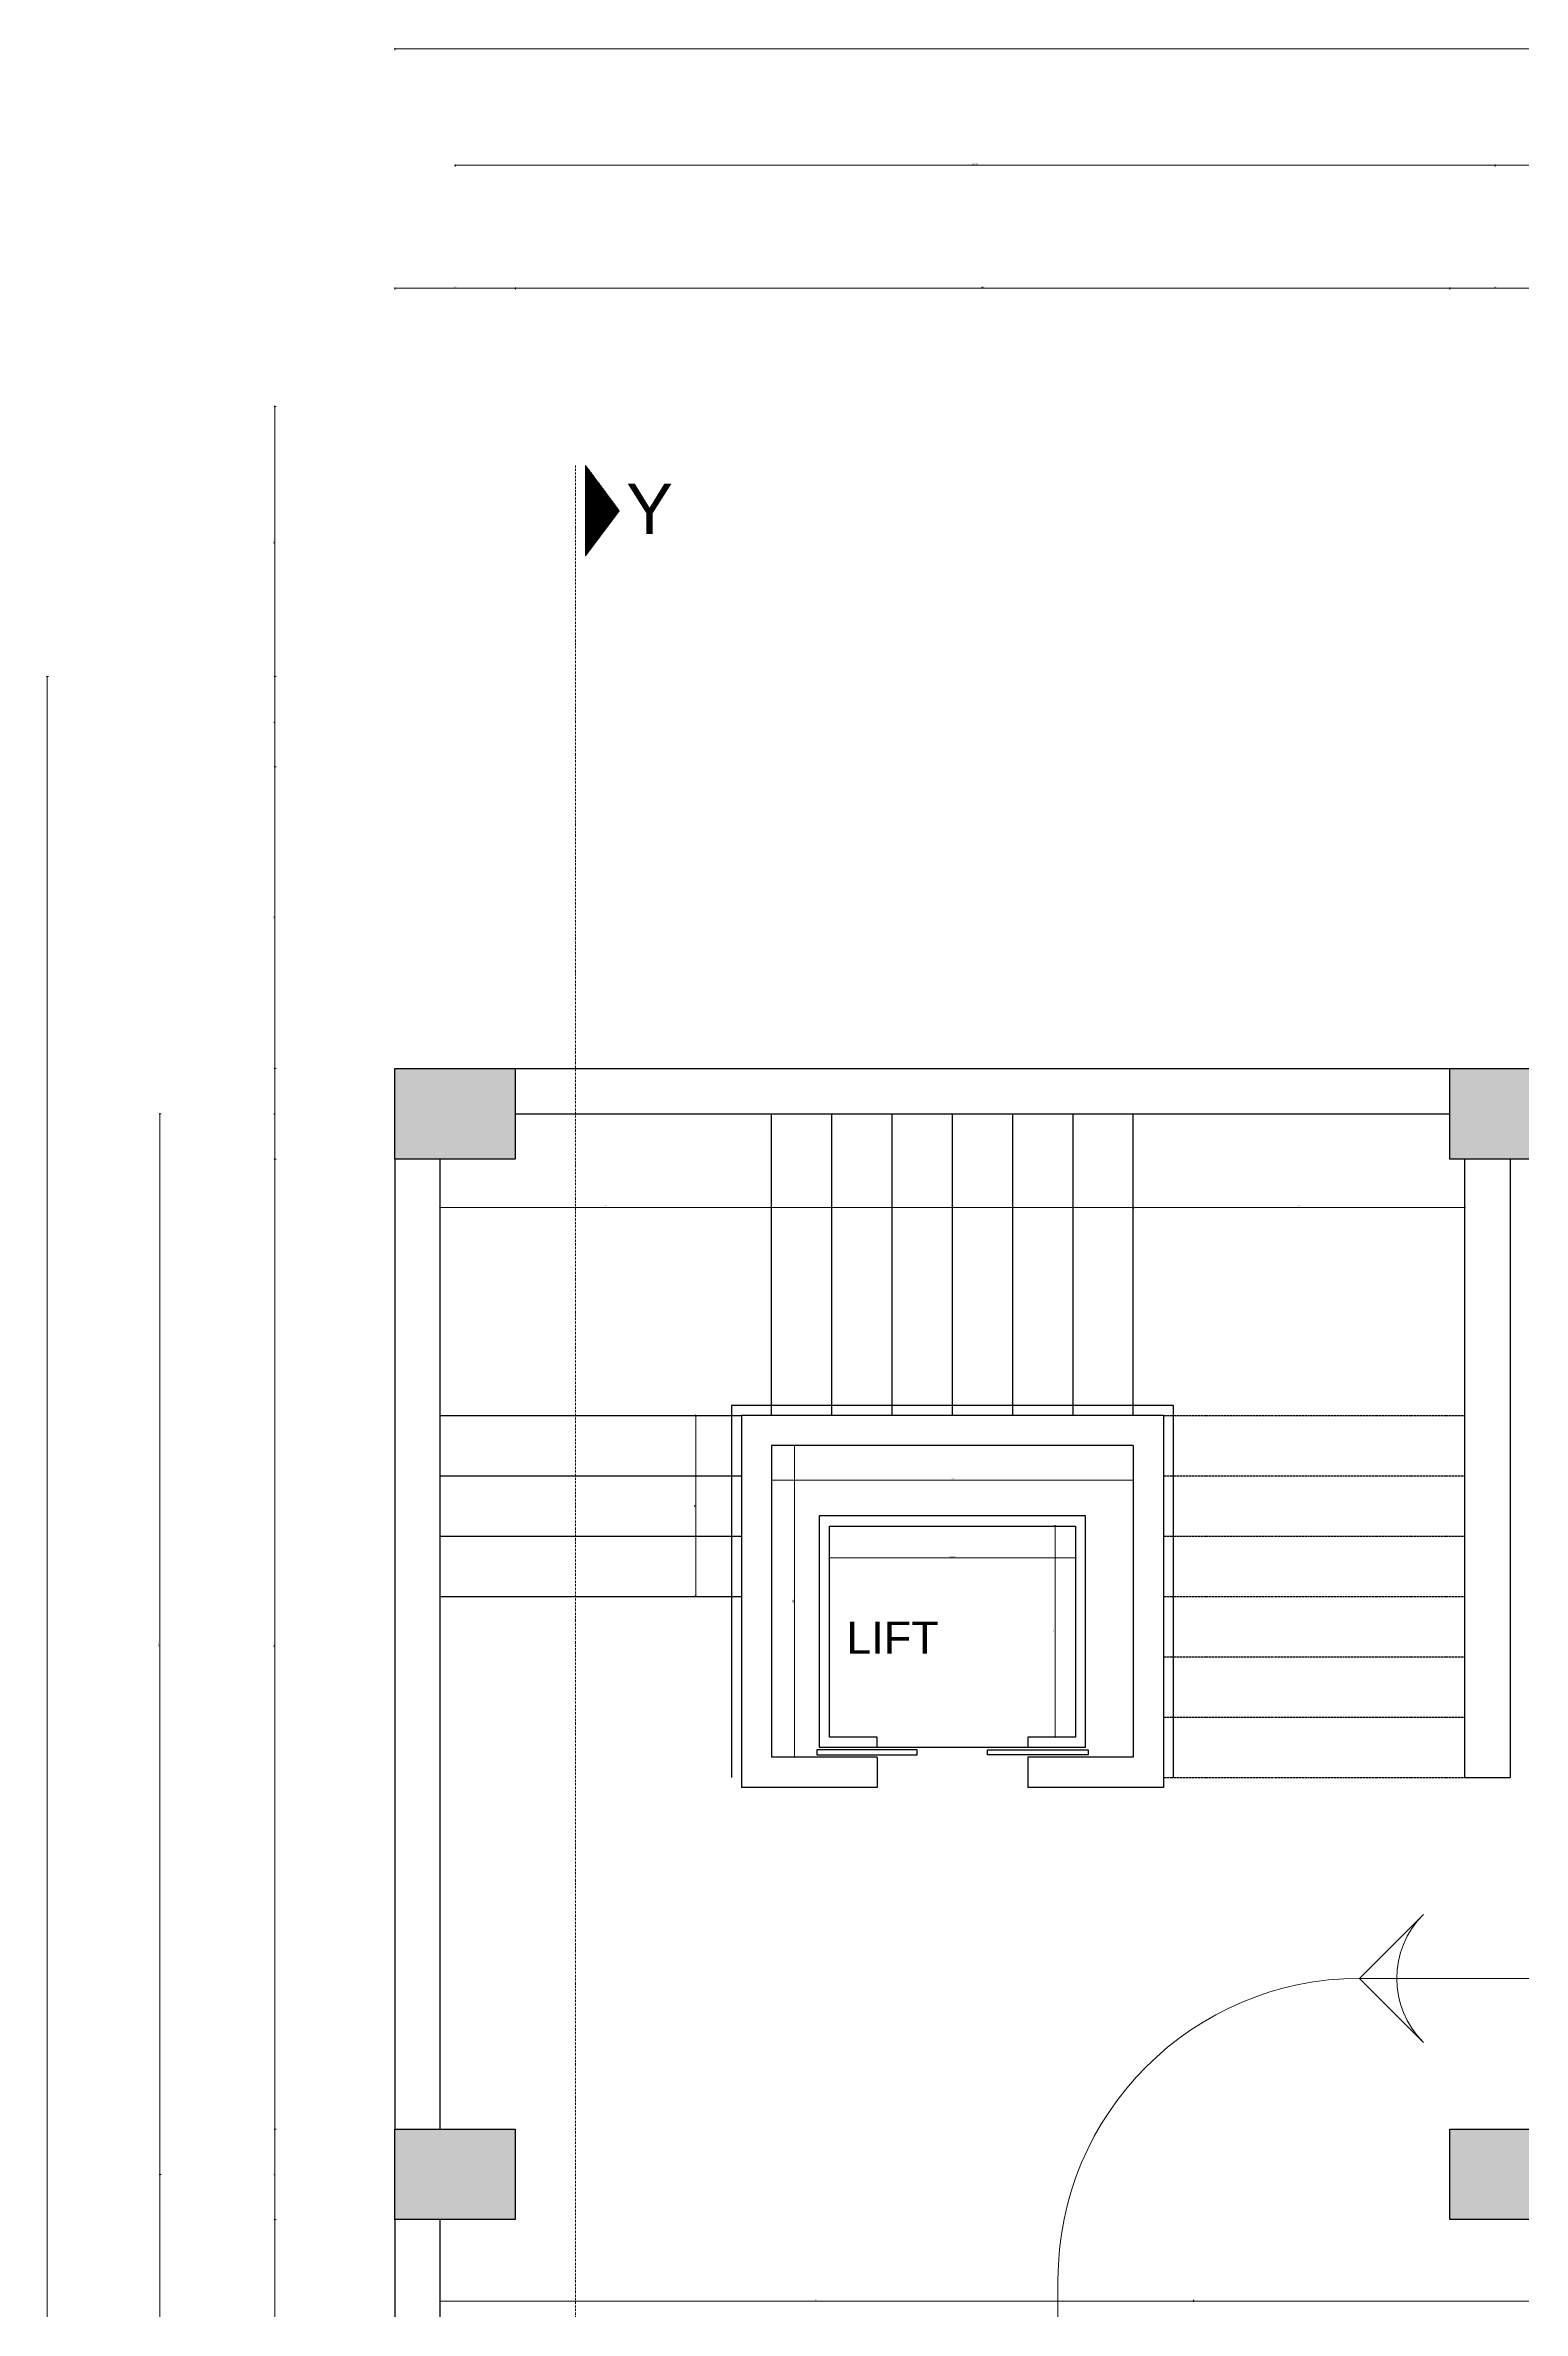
# Model space of a CAD drawing. Header units: inches. Extents: x -301229 to 1083107, y -854236 to 21026.
# Drawn here: x -199463 to -190641, y -370451 to -356930 of the extents above; entities that cross this region are included whole.
import ezdxf

# ---------------------------------------------------------------- set-up
doc = ezdxf.new("R2010")
doc.units = ezdxf.units.IN
doc.header["$MEASUREMENT"] = 0
doc.linetypes.add('ACAD_ISO12W100', pattern=[21, 12, -3, 0, -3, 0, -3])
doc.linetypes.add('DASHED', pattern=[0.75, 0.5, -0.25])
for name, color, linetype, lineweight in [('dimension', 25, 'Continuous', 20), ('DOOR PLAN', 241, 'Continuous', 25), ('Furniture', 96, 'Continuous', 13), ('Text', 2, 'Continuous', 20), ('wall', 10, 'Continuous', 30)]:
    doc.layers.add(name, color=color, linetype=linetype, lineweight=lineweight)
doc.styles.add('7 INCH', font='times.ttf', dxfattribs={"height": 7})
doc.styles.add('arial.', font='arial.ttf')
doc.dimstyles.new('Copy of Standard', dxfattribs={"dimtxt": 8, "dimasz": 5, "dimexe": 4, "dimexo": 0.0625, "dimgap": 1.5, "dimtad": 1, "dimdec": 1, "dimzin": 0, "dimdsep": 46, "dimlunit": 4, "dimtxsty": 'Standard', "dimblk": 'OBLIQUE', "dimcen": 0.09, "dimclrd": 1, "dimclre": 1, "dimclrt": 3, "dimadec": 0, "dimazin": 0, "dimtfac": 1, "dimtdec": 1, "dimtix": 1, "dimtofl": 0, "dimtmove": 1, "dimatfit": 3, "dimfxl": 8, "dimfxlon": 1, "dimtolj": 1, "dimtzin": 0, "dimlwd": 15, "dimlwe": 15, "dimarcsym": 0})

# ---------------------------------------------------------------- blocks, each defined once
blk = doc.blocks.new('_Oblique')
at = {"color": 0, "linetype": 'ByBlock', "lineweight": -2}
blk.add_line((-0.5, -0.5), (0.5, 0.5), dxfattribs=at)
blk = doc.blocks.new('*D930')
at = {"layer": 'Defpoints', "color": 0, "transparency": 16777216}
for p in [(-195126, -365424), (-192966, -365424), (-192966, -365493)]:
    blk.add_point(p, dxfattribs=at)
at = {"layer": 'wall', "color": 1, "lineweight": 15, "transparency": 16777216}
for p, q in [((-195126, -365485), (-195126, -365497)), ((-195126, -365493), (-192966, -365493)), ((-192966, -365485), (-192966, -365497))]:
    blk.add_line(p, q, dxfattribs=at)
at = {"layer": 'wall', "color": 1, "lineweight": 15, "transparency": 16777216, "xscale": 5, "yscale": 5, "zscale": 5, "rotation": 180}
blk.add_blockref('_Oblique', (-195126, -365493), dxfattribs=at)
at = {"layer": 'wall', "color": 1, "lineweight": 15, "transparency": 16777216, "xscale": 5, "yscale": 5, "zscale": 5}
blk.add_blockref('_Oblique', (-192966, -365493), dxfattribs=at)
at = {"layer": 'wall', "color": 3, "transparency": 16777216, "insert": (-194046, -365487), "char_height": 8, "attachment_point": 5}
blk.add_mtext("\\A1;180'", dxfattribs=at)
blk = doc.blocks.new('*D931')
at = {"layer": 'Defpoints', "color": 0, "transparency": 16777216}
for p in [(-194990, -365287), (-194990, -365287), (-194990, -367147)]:
    blk.add_point(p, dxfattribs=at)
at = {"layer": 'wall', "color": 1, "lineweight": 15, "transparency": 16777216}
for p, q in [((-194990, -365287), (-194994, -365287)), ((-194990, -367147), (-194990, -365287)), ((-194990, -367147), (-194986, -367147))]:
    blk.add_line(p, q, dxfattribs=at)
at = {"layer": 'wall', "color": 1, "lineweight": 15, "transparency": 16777216, "xscale": 5, "yscale": 5, "zscale": 5}
for p, rotation in [((-194990, -365287), 90), ((-194990, -367147), 270)]:
    blk.add_blockref('_Oblique', p, dxfattribs=dict(at, rotation=rotation))
at = {"layer": 'wall', "color": 3, "transparency": 16777216, "insert": (-194996, -366217), "char_height": 8, "attachment_point": 5, "rotation": 90}
blk.add_mtext("\\A1;155'", dxfattribs=at)
blk = doc.blocks.new('*D932')
at = {"layer": 'Defpoints', "color": 0, "transparency": 16777216}
for p in [(-194781, -366002), (-193311, -365958), (-193311, -366002)]:
    blk.add_point(p, dxfattribs=at)
at = {"layer": 'wall', "color": 1, "lineweight": 15, "transparency": 16777216}
for p, q in [((-194781, -365966), (-194781, -365954)), ((-194781, -365958), (-193311, -365958)), ((-193311, -365966), (-193311, -365954))]:
    blk.add_line(p, q, dxfattribs=at)
at = {"layer": 'wall', "color": 1, "lineweight": 15, "transparency": 16777216, "xscale": 5, "yscale": 5, "zscale": 5, "rotation": 180}
blk.add_blockref('_Oblique', (-194781, -365958), dxfattribs=at)
at = {"layer": 'wall', "color": 1, "lineweight": 15, "transparency": 16777216, "xscale": 5, "yscale": 5, "zscale": 5}
blk.add_blockref('_Oblique', (-193311, -365958), dxfattribs=at)
at = {"layer": 'wall', "color": 3, "transparency": 16777216, "insert": (-194046, -365952), "char_height": 8, "attachment_point": 5}
blk.add_mtext('\\A1;122\'-6"', dxfattribs=at)
blk = doc.blocks.new('*D933')
at = {"layer": 'Defpoints', "color": 0, "transparency": 16777216}
for p in [(-193529, -365767), (-193596, -367027), (-193433, -367027)]:
    blk.add_point(p, dxfattribs=at)
at = {"layer": 'wall', "color": 1, "lineweight": 15, "transparency": 16777216}
for p, q in [((-193441, -365767), (-193429, -365767)), ((-193433, -365767), (-193433, -367027)), ((-193441, -367027), (-193429, -367027))]:
    blk.add_line(p, q, dxfattribs=at)
at = {"layer": 'wall', "color": 1, "lineweight": 15, "transparency": 16777216, "xscale": 5, "yscale": 5, "zscale": 5}
for p, rotation in [((-193433, -365767), 90), ((-193433, -367027), 270)]:
    blk.add_blockref('_Oblique', p, dxfattribs=dict(at, rotation=rotation))
at = {"layer": 'wall', "color": 3, "transparency": 16777216, "insert": (-193439, -366397), "char_height": 8, "attachment_point": 5, "rotation": 90}
blk.add_mtext("\\A1;105'", dxfattribs=at)
blk = doc.blocks.new('*D971')
at = {"layer": 'Defpoints', "color": 0, "transparency": 16777216}
for p in [(-195126, -363866), (-195126, -363885), (-197106, -366472)]:
    blk.add_point(p, dxfattribs=at)
at = {"layer": 'wall', "color": 1, "lineweight": 15, "transparency": 16777216}
for p, q in [((-197106, -363874), (-197106, -363862)), ((-197106, -363866), (-195126, -363866)), ((-195126, -363874), (-195126, -363862))]:
    blk.add_line(p, q, dxfattribs=at)
at = {"layer": 'wall', "color": 1, "lineweight": 15, "transparency": 16777216, "xscale": 5, "yscale": 5, "zscale": 5, "rotation": 180}
blk.add_blockref('_Oblique', (-197106, -363866), dxfattribs=at)
at = {"layer": 'wall', "color": 1, "lineweight": 15, "transparency": 16777216, "xscale": 5, "yscale": 5, "zscale": 5}
blk.add_blockref('_Oblique', (-195126, -363866), dxfattribs=at)
at = {"layer": 'wall', "color": 3, "transparency": 16777216, "insert": (-196116, -363860), "char_height": 8, "attachment_point": 5}
blk.add_mtext("\\A1;165'", dxfattribs=at)
blk = doc.blocks.new('*D972')
at = {"layer": 'Defpoints', "color": 0, "transparency": 16777216}
for p in [(-195126, -363885), (-192966, -363866), (-192966, -363981)]:
    blk.add_point(p, dxfattribs=at)
at = {"layer": 'wall', "color": 1, "lineweight": 15, "transparency": 16777216}
for p, q in [((-195126, -363874), (-195126, -363862)), ((-195126, -363866), (-192966, -363866)), ((-192966, -363874), (-192966, -363862))]:
    blk.add_line(p, q, dxfattribs=at)
at = {"layer": 'wall', "color": 1, "lineweight": 15, "transparency": 16777216, "xscale": 5, "yscale": 5, "zscale": 5, "rotation": 180}
blk.add_blockref('_Oblique', (-195126, -363866), dxfattribs=at)
at = {"layer": 'wall', "color": 1, "lineweight": 15, "transparency": 16777216, "xscale": 5, "yscale": 5, "zscale": 5}
blk.add_blockref('_Oblique', (-192966, -363866), dxfattribs=at)
at = {"layer": 'wall', "color": 3, "transparency": 16777216, "insert": (-194046, -363860), "char_height": 8, "attachment_point": 5}
blk.add_mtext("\\A1;180'", dxfattribs=at)
blk = doc.blocks.new('*D973')
at = {"layer": 'Defpoints', "color": 0, "transparency": 16777216}
for p in [(-190986, -363866), (-190986, -363943), (-192966, -363981)]:
    blk.add_point(p, dxfattribs=at)
at = {"layer": 'wall', "color": 1, "lineweight": 15, "transparency": 16777216}
for p, q in [((-192966, -363874), (-192966, -363862)), ((-192966, -363866), (-190986, -363866)), ((-190986, -363874), (-190986, -363862))]:
    blk.add_line(p, q, dxfattribs=at)
at = {"layer": 'wall', "color": 1, "lineweight": 15, "transparency": 16777216, "xscale": 5, "yscale": 5, "zscale": 5, "rotation": 180}
blk.add_blockref('_Oblique', (-192966, -363866), dxfattribs=at)
at = {"layer": 'wall', "color": 1, "lineweight": 15, "transparency": 16777216, "xscale": 5, "yscale": 5, "zscale": 5}
blk.add_blockref('_Oblique', (-190986, -363866), dxfattribs=at)
at = {"layer": 'wall', "color": 3, "transparency": 16777216, "insert": (-191976, -363860), "char_height": 8, "attachment_point": 5}
blk.add_mtext("\\A1;165'", dxfattribs=at)
blk = doc.blocks.new('*D929')
at = {"layer": 'Defpoints', "color": 0, "transparency": 16777216}
for p in [(-195694, -365107), (-195579, -365107), (-195694, -366187)]:
    blk.add_point(p, dxfattribs=at)
at = {"layer": 'wall', "color": 1, "lineweight": 15, "transparency": 16777216}
for p, q in [((-195587, -365107), (-195575, -365107)), ((-195579, -366187), (-195579, -365107)), ((-195587, -366187), (-195575, -366187))]:
    blk.add_line(p, q, dxfattribs=at)
at = {"layer": 'wall', "color": 1, "lineweight": 15, "transparency": 16777216, "xscale": 5, "yscale": 5, "zscale": 5}
for p, rotation in [((-195579, -365107), 90), ((-195579, -366187), 270)]:
    blk.add_blockref('_Oblique', p, dxfattribs=dict(at, rotation=rotation))
at = {"layer": 'wall', "color": 3, "transparency": 16777216, "insert": (-195585, -365647), "char_height": 8, "attachment_point": 5, "rotation": 90}
blk.add_mtext("\\A1;90'", dxfattribs=at)
blk = doc.blocks.new('*D974')
at = {"layer": 'Defpoints', "color": 0, "transparency": 16777216}
for p in [(-197106, -370359), (-192606, -370359), (-192606, -370393)]:
    blk.add_point(p, dxfattribs=at)
at = {"layer": 'wall', "color": 1, "lineweight": 15, "transparency": 16777216}
for p, q in [((-197106, -370385), (-197106, -370397)), ((-197106, -370393), (-192606, -370393)), ((-192606, -370385), (-192606, -370397))]:
    blk.add_line(p, q, dxfattribs=at)
at = {"layer": 'wall', "color": 1, "lineweight": 15, "transparency": 16777216, "xscale": 5, "yscale": 5, "zscale": 5, "rotation": 180}
blk.add_blockref('_Oblique', (-197106, -370393), dxfattribs=at)
at = {"layer": 'wall', "color": 1, "lineweight": 15, "transparency": 16777216, "xscale": 5, "yscale": 5, "zscale": 5}
blk.add_blockref('_Oblique', (-192606, -370393), dxfattribs=at)
at = {"layer": 'wall', "color": 3, "transparency": 16777216, "insert": (-194856, -370387), "char_height": 8, "attachment_point": 5}
blk.add_mtext("\\A1;375'", dxfattribs=at)
blk = doc.blocks.new('*D975')
at = {"layer": 'Defpoints', "color": 0, "transparency": 16777216}
for p in [(-187146, -369907), (-192606, -370359), (-187146, -370393)]:
    blk.add_point(p, dxfattribs=at)
at = {"layer": 'wall', "color": 1, "lineweight": 15, "transparency": 16777216}
for p, q in [((-192606, -370385), (-192606, -370397)), ((-192606, -370393), (-187146, -370393)), ((-187146, -370385), (-187146, -370397))]:
    blk.add_line(p, q, dxfattribs=at)
at = {"layer": 'wall', "color": 1, "lineweight": 15, "transparency": 16777216, "xscale": 5, "yscale": 5, "zscale": 5, "rotation": 180}
blk.add_blockref('_Oblique', (-192606, -370393), dxfattribs=at)
at = {"layer": 'wall', "color": 1, "lineweight": 15, "transparency": 16777216, "xscale": 5, "yscale": 5, "zscale": 5}
blk.add_blockref('_Oblique', (-187146, -370393), dxfattribs=at)
at = {"layer": 'wall', "color": 3, "transparency": 16777216, "insert": (-189876, -370387), "char_height": 8, "attachment_point": 5}
blk.add_mtext("\\A1;455'", dxfattribs=at)
blk = doc.blocks.new('*D976')
at = {"layer": 'Defpoints', "color": 0, "transparency": 16777216}
for p in [(-197376, -363037), (-198093, -363577), (-197376, -363577)]:
    blk.add_point(p, dxfattribs=at)
at = {"layer": 'wall', "color": 1, "lineweight": 15, "transparency": 16777216}
for p, q in [((-198085, -363037), (-198097, -363037)), ((-198093, -363037), (-198093, -363577)), ((-198085, -363577), (-198097, -363577))]:
    blk.add_line(p, q, dxfattribs=at)
at = {"layer": 'wall', "color": 1, "lineweight": 15, "transparency": 16777216, "xscale": 5, "yscale": 5, "zscale": 5}
for p, rotation in [((-198093, -363037), 90), ((-198093, -363577), 270)]:
    blk.add_blockref('_Oblique', p, dxfattribs=dict(at, rotation=rotation))
at = {"layer": 'wall', "color": 3, "transparency": 16777216, "insert": (-198098, -363307), "char_height": 8, "attachment_point": 5, "rotation": 90}
blk.add_mtext("\\A1;45'", dxfattribs=at)
blk = doc.blocks.new('*D977')
at = {"layer": 'Defpoints', "color": 0, "transparency": 16777216}
for p in [(-197376, -363307), (-198778, -369637), (-197376, -369637)]:
    blk.add_point(p, dxfattribs=at)
at = {"layer": 'wall', "color": 1, "lineweight": 15, "transparency": 16777216}
for p, q in [((-198770, -363307), (-198782, -363307)), ((-198778, -363307), (-198778, -369637)), ((-198770, -369637), (-198782, -369637))]:
    blk.add_line(p, q, dxfattribs=at)
at = {"layer": 'wall', "color": 1, "lineweight": 15, "transparency": 16777216, "xscale": 5, "yscale": 5, "zscale": 5}
for p, rotation in [((-198778, -363307), 90), ((-198778, -369637), 270)]:
    blk.add_blockref('_Oblique', p, dxfattribs=dict(at, rotation=rotation))
at = {"layer": 'wall', "color": 3, "transparency": 16777216, "insert": (-198783, -366472), "char_height": 8, "attachment_point": 5, "rotation": 90}
blk.add_mtext('\\A1;527\'-6"', dxfattribs=at)
blk = doc.blocks.new('*D936')
at = {"layer": 'Defpoints', "color": 0, "transparency": 16777216}
for p in [(-197376, -369637), (-198778, -376660), (-197376, -376660)]:
    blk.add_point(p, dxfattribs=at)
at = {"layer": 'wall', "color": 1, "lineweight": 15, "transparency": 16777216}
for p, q in [((-198770, -369637), (-198782, -369637)), ((-198778, -369637), (-198778, -376660)), ((-198770, -376660), (-198782, -376660))]:
    blk.add_line(p, q, dxfattribs=at)
at = {"layer": 'wall', "color": 1, "lineweight": 15, "transparency": 16777216, "xscale": 5, "yscale": 5, "zscale": 5}
for p, rotation in [((-198778, -369637), 90), ((-198778, -376660), 270)]:
    blk.add_blockref('_Oblique', p, dxfattribs=dict(at, rotation=rotation))
at = {"layer": 'wall', "color": 3, "transparency": 16777216, "insert": (-198789, -373149), "char_height": 8, "attachment_point": 5, "rotation": 90}
blk.add_mtext('\\A1;585\'-2{\\H1x;\\S1/2;}"', dxfattribs=at)
blk = doc.blocks.new('*D938')
at = {"layer": 'Defpoints', "color": 0, "transparency": 16777216}
for p in [(-197376, -363577), (-198093, -369367), (-197376, -369367)]:
    blk.add_point(p, dxfattribs=at)
at = {"layer": 'wall', "color": 1, "lineweight": 15, "transparency": 16777216}
for p, q in [((-198085, -363577), (-198097, -363577)), ((-198093, -363577), (-198093, -369367)), ((-198085, -369367), (-198097, -369367))]:
    blk.add_line(p, q, dxfattribs=at)
at = {"layer": 'wall', "color": 1, "lineweight": 15, "transparency": 16777216, "xscale": 5, "yscale": 5, "zscale": 5}
for p, rotation in [((-198093, -363577), 90), ((-198093, -369367), 270)]:
    blk.add_blockref('_Oblique', p, dxfattribs=dict(at, rotation=rotation))
at = {"layer": 'wall', "color": 3, "transparency": 16777216, "insert": (-198098, -366472), "char_height": 8, "attachment_point": 5, "rotation": 90}
blk.add_mtext('\\A1;482\'-6"', dxfattribs=at)
blk = doc.blocks.new('*D939')
at = {"layer": 'Defpoints', "color": 0, "transparency": 16777216}
for p in [(-197376, -369367), (-198093, -369907), (-197376, -369907)]:
    blk.add_point(p, dxfattribs=at)
at = {"layer": 'wall', "color": 1, "lineweight": 15, "transparency": 16777216}
for p, q in [((-198085, -369367), (-198097, -369367)), ((-198093, -369367), (-198093, -369907)), ((-198085, -369907), (-198097, -369907))]:
    blk.add_line(p, q, dxfattribs=at)
at = {"layer": 'wall', "color": 1, "lineweight": 15, "transparency": 16777216, "xscale": 5, "yscale": 5, "zscale": 5}
for p, rotation in [((-198093, -369367), 90), ((-198093, -369907), 270)]:
    blk.add_blockref('_Oblique', p, dxfattribs=dict(at, rotation=rotation))
at = {"layer": 'wall', "color": 3, "transparency": 16777216, "insert": (-198098, -369637), "char_height": 8, "attachment_point": 5, "rotation": 90}
blk.add_mtext("\\A1;45'", dxfattribs=at)
blk = doc.blocks.new('*D940')
at = {"layer": 'Defpoints', "color": 0, "transparency": 16777216}
for p in [(-197376, -369907), (-198093, -376390), (-197376, -376390)]:
    blk.add_point(p, dxfattribs=at)
at = {"layer": 'wall', "color": 1, "lineweight": 15, "transparency": 16777216}
for p, q in [((-198085, -369907), (-198097, -369907)), ((-198093, -369907), (-198093, -376390)), ((-198085, -376390), (-198097, -376390))]:
    blk.add_line(p, q, dxfattribs=at)
at = {"layer": 'wall', "color": 1, "lineweight": 15, "transparency": 16777216, "xscale": 5, "yscale": 5, "zscale": 5}
for p, rotation in [((-198093, -369907), 90), ((-198093, -376390), 270)]:
    blk.add_blockref('_Oblique', p, dxfattribs=dict(at, rotation=rotation))
at = {"layer": 'wall', "color": 3, "transparency": 16777216, "insert": (-198104, -373149), "char_height": 8, "attachment_point": 5, "rotation": 90}
blk.add_mtext('\\A1;540\'-2{\\H1x;\\S1/2;}"', dxfattribs=at)
blk = doc.blocks.new('*D947')
at = {"layer": 'Defpoints', "color": 0, "transparency": 16777216}
for p in [(-198093, -361237), (-187866, -361237), (-197376, -363037)]:
    blk.add_point(p, dxfattribs=at)
at = {"layer": 'wall', "color": 1, "lineweight": 15, "transparency": 16777216}
for p, q in [((-198085, -361237), (-198097, -361237)), ((-198093, -363037), (-198093, -361237)), ((-198085, -363037), (-198097, -363037))]:
    blk.add_line(p, q, dxfattribs=at)
at = {"layer": 'wall', "color": 1, "lineweight": 15, "transparency": 16777216, "xscale": 5, "yscale": 5, "zscale": 5}
for p, rotation in [((-198093, -361237), 90), ((-198093, -363037), 270)]:
    blk.add_blockref('_Oblique', p, dxfattribs=dict(at, rotation=rotation))
at = {"layer": 'wall', "color": 3, "transparency": 16777216, "insert": (-198098, -362137), "char_height": 8, "attachment_point": 5, "rotation": 90}
blk.add_mtext("\\A1;150'", dxfattribs=at)
blk = doc.blocks.new('*D948')
at = {"layer": 'Defpoints', "color": 0, "transparency": 16777216}
for p in [(-198093, -360697), (-187866, -360697), (-187866, -361237)]:
    blk.add_point(p, dxfattribs=at)
at = {"layer": 'wall', "color": 1, "lineweight": 15, "transparency": 16777216}
for p, q in [((-198085, -360697), (-198097, -360697)), ((-198093, -361237), (-198093, -360697)), ((-198085, -361237), (-198097, -361237))]:
    blk.add_line(p, q, dxfattribs=at)
at = {"layer": 'wall', "color": 1, "lineweight": 15, "transparency": 16777216, "xscale": 5, "yscale": 5, "zscale": 5}
for p, rotation in [((-198093, -360697), 90), ((-198093, -361237), 270)]:
    blk.add_blockref('_Oblique', p, dxfattribs=dict(at, rotation=rotation))
at = {"layer": 'wall', "color": 3, "transparency": 16777216, "insert": (-198098, -360967), "char_height": 8, "attachment_point": 5, "rotation": 90}
blk.add_mtext("\\A1;45'", dxfattribs=at)
blk = doc.blocks.new('*D949')
at = {"layer": 'Defpoints', "color": 0, "transparency": 16777216}
for p in [(-198093, -359085), (-176316, -359085), (-187866, -360697)]:
    blk.add_point(p, dxfattribs=at)
at = {"layer": 'wall', "color": 1, "lineweight": 15, "transparency": 16777216}
for p, q in [((-198085, -359085), (-198097, -359085)), ((-198093, -360697), (-198093, -359085)), ((-198085, -360697), (-198097, -360697))]:
    blk.add_line(p, q, dxfattribs=at)
at = {"layer": 'wall', "color": 1, "lineweight": 15, "transparency": 16777216, "xscale": 5, "yscale": 5, "zscale": 5}
for p, rotation in [((-198093, -359085), 90), ((-198093, -360697), 270)]:
    blk.add_blockref('_Oblique', p, dxfattribs=dict(at, rotation=rotation))
at = {"layer": 'wall', "color": 3, "transparency": 16777216, "insert": (-198098, -359891), "char_height": 8, "attachment_point": 5, "rotation": 90}
blk.add_mtext('\\A1;134\'-5"', dxfattribs=at)
blk = doc.blocks.new('*D955')
at = {"layer": 'Defpoints', "color": 0, "transparency": 16777216}
for p in [(-191076, -358380), (-191076, -363037), (-190536, -363037)]:
    blk.add_point(p, dxfattribs=at)
at = {"layer": 'wall', "color": 1, "lineweight": 15, "transparency": 16777216}
for p, q in [((-191076, -358388), (-191076, -358376)), ((-190536, -358380), (-191076, -358380)), ((-190536, -358388), (-190536, -358376))]:
    blk.add_line(p, q, dxfattribs=at)
at = {"layer": 'wall', "color": 1, "lineweight": 15, "transparency": 16777216, "xscale": 5, "yscale": 5, "zscale": 5, "rotation": 180}
blk.add_blockref('_Oblique', (-191076, -358380), dxfattribs=at)
at = {"layer": 'wall', "color": 1, "lineweight": 15, "transparency": 16777216, "xscale": 5, "yscale": 5, "zscale": 5}
blk.add_blockref('_Oblique', (-190536, -358380), dxfattribs=at)
at = {"layer": 'wall', "color": 3, "transparency": 16777216, "insert": (-190806, -358374), "char_height": 8, "attachment_point": 5}
blk.add_mtext("\\A1;45'", dxfattribs=at)
blk = doc.blocks.new('*D956')
at = {"layer": 'Defpoints', "color": 0, "transparency": 16777216}
for p in [(-196656, -358380), (-196656, -363037), (-191076, -363037)]:
    blk.add_point(p, dxfattribs=at)
at = {"layer": 'wall', "color": 1, "lineweight": 15, "transparency": 16777216}
for p, q in [((-196656, -358388), (-196656, -358376)), ((-191076, -358380), (-196656, -358380)), ((-191076, -358388), (-191076, -358376))]:
    blk.add_line(p, q, dxfattribs=at)
at = {"layer": 'wall', "color": 1, "lineweight": 15, "transparency": 16777216, "xscale": 5, "yscale": 5, "zscale": 5, "rotation": 180}
blk.add_blockref('_Oblique', (-196656, -358380), dxfattribs=at)
at = {"layer": 'wall', "color": 1, "lineweight": 15, "transparency": 16777216, "xscale": 5, "yscale": 5, "zscale": 5}
blk.add_blockref('_Oblique', (-191076, -358380), dxfattribs=at)
at = {"layer": 'wall', "color": 3, "transparency": 16777216, "insert": (-193866, -358374), "char_height": 8, "attachment_point": 5}
blk.add_mtext("\\A1;465'", dxfattribs=at)
blk = doc.blocks.new('*D957')
at = {"layer": 'Defpoints', "color": 0, "transparency": 16777216}
for p in [(-197376, -358380), (-197376, -363037), (-196656, -363037)]:
    blk.add_point(p, dxfattribs=at)
at = {"layer": 'wall', "color": 1, "lineweight": 15, "transparency": 16777216}
for p, q in [((-197376, -358388), (-197376, -358376)), ((-196656, -358380), (-197376, -358380)), ((-196656, -358388), (-196656, -358376))]:
    blk.add_line(p, q, dxfattribs=at)
at = {"layer": 'wall', "color": 1, "lineweight": 15, "transparency": 16777216, "xscale": 5, "yscale": 5, "zscale": 5, "rotation": 180}
blk.add_blockref('_Oblique', (-197376, -358380), dxfattribs=at)
at = {"layer": 'wall', "color": 1, "lineweight": 15, "transparency": 16777216, "xscale": 5, "yscale": 5, "zscale": 5}
blk.add_blockref('_Oblique', (-196656, -358380), dxfattribs=at)
at = {"layer": 'wall', "color": 3, "transparency": 16777216, "insert": (-197016, -358374), "char_height": 8, "attachment_point": 5}
blk.add_mtext("\\A1;60'", dxfattribs=at)
blk = doc.blocks.new('*D959')
at = {"layer": 'Defpoints', "color": 0, "transparency": 16777216}
for p in [(-190806, -357645), (-187506, -360697), (-190806, -363037)]:
    blk.add_point(p, dxfattribs=at)
at = {"layer": 'wall', "color": 1, "lineweight": 15, "transparency": 16777216}
for p, q in [((-190806, -357653), (-190806, -357641)), ((-187506, -357645), (-190806, -357645)), ((-187506, -357653), (-187506, -357641))]:
    blk.add_line(p, q, dxfattribs=at)
at = {"layer": 'wall', "color": 1, "lineweight": 15, "transparency": 16777216, "xscale": 5, "yscale": 5, "zscale": 5, "rotation": 180}
blk.add_blockref('_Oblique', (-190806, -357645), dxfattribs=at)
at = {"layer": 'wall', "color": 1, "lineweight": 15, "transparency": 16777216, "xscale": 5, "yscale": 5, "zscale": 5}
blk.add_blockref('_Oblique', (-187506, -357645), dxfattribs=at)
at = {"layer": 'wall', "color": 3, "transparency": 16777216, "insert": (-189156, -357640), "char_height": 8, "attachment_point": 5}
blk.add_mtext("\\A1;275'", dxfattribs=at)
blk = doc.blocks.new('*D960')
at = {"layer": 'Defpoints', "color": 0, "transparency": 16777216}
for p in [(-197016, -357645), (-197016, -363037), (-190806, -363037)]:
    blk.add_point(p, dxfattribs=at)
at = {"layer": 'wall', "color": 1, "lineweight": 15, "transparency": 16777216}
for p, q in [((-197016, -357653), (-197016, -357641)), ((-190806, -357645), (-197016, -357645)), ((-190806, -357653), (-190806, -357641))]:
    blk.add_line(p, q, dxfattribs=at)
at = {"layer": 'wall', "color": 1, "lineweight": 15, "transparency": 16777216, "xscale": 5, "yscale": 5, "zscale": 5, "rotation": 180}
blk.add_blockref('_Oblique', (-197016, -357645), dxfattribs=at)
at = {"layer": 'wall', "color": 1, "lineweight": 15, "transparency": 16777216, "xscale": 5, "yscale": 5, "zscale": 5}
blk.add_blockref('_Oblique', (-190806, -357645), dxfattribs=at)
at = {"layer": 'wall', "color": 3, "transparency": 16777216, "insert": (-193911, -357640), "char_height": 8, "attachment_point": 5}
blk.add_mtext('\\A1;517\'-6"', dxfattribs=at)
blk = doc.blocks.new('*D927')
at = {"layer": 'Defpoints', "color": 0, "transparency": 16777216}
for p in [(-199452, -360697), (-198093, -360697), (-198093, -383016)]:
    blk.add_point(p, dxfattribs=at)
at = {"layer": 'wall', "color": 1, "lineweight": 15, "transparency": 16777216}
for p, q in [((-199444, -360697), (-199456, -360697)), ((-199452, -383016), (-199452, -360697)), ((-199444, -383016), (-199456, -383016))]:
    blk.add_line(p, q, dxfattribs=at)
at = {"layer": 'wall', "color": 1, "lineweight": 15, "transparency": 16777216, "xscale": 5, "yscale": 5, "zscale": 5}
for p, rotation in [((-199452, -360697), 90), ((-199452, -383016), 270)]:
    blk.add_blockref('_Oblique', p, dxfattribs=dict(at, rotation=rotation))
at = {"layer": 'wall', "color": 3, "transparency": 16777216, "insert": (-199457, -371856), "char_height": 8, "attachment_point": 5, "rotation": 90}
blk.add_mtext('\\A1;1859\'-10"', dxfattribs=at)
blk = doc.blocks.new('*D928')
at = {"layer": 'Defpoints', "color": 0, "transparency": 16777216}
for p in [(-175596, -356950), (-197376, -358380), (-175596, -358380)]:
    blk.add_point(p, dxfattribs=at)
at = {"layer": 'wall', "color": 1, "lineweight": 15, "transparency": 16777216}
for p, q in [((-197376, -356958), (-197376, -356946)), ((-175596, -356958), (-175596, -356946)), ((-197376, -356950), (-175596, -356950))]:
    blk.add_line(p, q, dxfattribs=at)
at = {"layer": 'wall', "color": 1, "lineweight": 15, "transparency": 16777216, "xscale": 5, "yscale": 5, "zscale": 5, "rotation": 180}
blk.add_blockref('_Oblique', (-197376, -356950), dxfattribs=at)
at = {"layer": 'wall', "color": 1, "lineweight": 15, "transparency": 16777216, "xscale": 5, "yscale": 5, "zscale": 5}
blk.add_blockref('_Oblique', (-175596, -356950), dxfattribs=at)
at = {"layer": 'wall', "color": 3, "transparency": 16777216, "insert": (-186486, -356940), "char_height": 8, "attachment_point": 5}
blk.add_mtext('\\A1;1815\'-0{\\H1x;\\S1/2;}"', dxfattribs=at)

msp = doc.modelspace()

# ---------------------------------------------------------------- hatches: boundary and pattern name
at = {"layer": 'dimension', "ltscale": 0.5}
h = msp.add_hatch(dxfattribs=at)
h.set_pattern_fill('ANSI31', color=256, scale=22.5, angle=-90, style=0)
h.set_pattern_definition([(315, (-196236.3473, -359437.3846), (1.988738, 1.988738), [])])
h.paths.add_polyline_path([(-196236.35, -359437.38), (-196236.35, -359977.38), (-196035.46, -359707.38)])
at = {"layer": 'wall'}
for points in [[(-196656.35, -363577.38), (-196656.35, -363037.38), (-197376.35, -363037.38), (-197376.35, -363577.38)], [(-190536.35, -363037.38), (-191076.35, -363037.38), (-191076.35, -363577.38), (-190536.35, -363577.38)], [(-196656.35, -369907.38), (-196656.35, -369367.38), (-197376.35, -369367.38), (-197376.35, -369907.38)], [(-190536.35, -369367.38), (-191076.35, -369367.38), (-191076.35, -369907.38), (-190536.35, -369907.38)]]:
    msp.add_hatch(color=2, dxfattribs=at).paths.add_polyline_path(points)

# ---------------------------------------------------------------- linework, layer by layer
at = {"layer": 'dimension', "linetype": 'ACAD_ISO12W100'}
msp.add_line((-196296.35, -359437.38), (-196296.35, -386975.51), dxfattribs=at)
at = {"layer": 'dimension', "ltscale": 0.5}
msp.add_lwpolyline([(-196236.35, -359977.38), (-196236.35, -359437.38), (-196035.46, -359707.38), (-196236.35, -359977.38)], dxfattribs=at)
at = {"layer": 'DOOR PLAN'}
for p, q in [((-195126.35, -365107.38), (-195126.35, -363307.38)), ((-194766.35, -365107.38), (-194766.35, -363307.38)), ((-194406.35, -365107.38), (-194406.35, -363307.38)), ((-194046.35, -365107.38), (-194046.35, -363307.38)), ((-193686.35, -365107.38), (-193686.35, -363307.38)), ((-193326.35, -365107.38), (-193326.35, -363307.38)), ((-192966.35, -365107.38), (-192966.35, -363307.38)), ((-195366.35, -365047.38), (-195366.35, -367267.38)), ((-192726.35, -365047.38), (-195366.35, -365047.38)), ((-195126.35, -365047.38), (-195306.35, -365047.38)), ((-192726.35, -367267.38), (-192726.35, -365047.38)), ((-197106.35, -365107.38), (-195306.35, -365107.38)), ((-197106.35, -365467.38), (-195306.35, -365467.38)), ((-197106.35, -365827.38), (-195306.35, -365827.38)), ((-197106.35, -366187.38), (-195306.35, -366187.38)), ((-194496.35, -367087.38), (-193596.35, -367087.38))]:
    msp.add_line(p, q, dxfattribs=at)
at = {"layer": 'DOOR PLAN', "linetype": 'DASHED', "ltscale": 12}
for p, q in [((-192786.35, -365107.38), (-190986.35, -365107.38)), ((-192786.35, -365467.38), (-190986.35, -365467.38)), ((-192786.35, -365827.38), (-190986.35, -365827.38)), ((-192786.35, -366187.38), (-190986.35, -366187.38)), ((-192786.35, -366547.38), (-190986.35, -366547.38)), ((-192786.35, -366907.38), (-190986.35, -366907.38)), ((-192786.35, -367267.38), (-190986.35, -367267.38))]:
    msp.add_line(p, q, dxfattribs=at)
at = {"layer": 'DOOR PLAN'}
for points in [[(-193596.35, -367027.38), (-193596.35, -367087.38), (-193251.35, -367087.38), (-193251.35, -365707.38), (-194841.35, -365707.38), (-194841.35, -367087.38), (-194496.35, -367087.38), (-194496.35, -367027.38), (-194781.35, -367027.38), (-194781.35, -365767.38), (-193311.35, -365767.38), (-193311.35, -367027.38), (-193596.35, -367027.38)], [(-194256.35, -367102.38), (-194856.35, -367102.38), (-194856.35, -367132.38), (-194256.35, -367132.38), (-194256.35, -367102.38)], [(-193836.35, -367102.38), (-193236.35, -367102.38), (-193236.35, -367132.38), (-193836.35, -367132.38), (-193836.35, -367102.38)]]:
    msp.add_lwpolyline(points, dxfattribs=at)
at = {"layer": 'Furniture', "lineweight": 5}
for points in [[(-191616.35, -368467.38), (-191234.51, -368849.22, -0.41421356), (-191234.51, -368085.55), (-191616.35, -368467.38)], [(-183906.35, -374947.38), (-183906.35, -371347.38, 0.41421356), (-186786.35, -368467.38), (-191616.35, -368467.38, 0.41421356), (-193416.35, -370267.38), (-193416.35, -372849.98)]]:
    msp.add_lwpolyline(points, format="xyb", dxfattribs=at)
at = {"layer": 'wall'}
for p, q in [((-196656.35, -363037.38), (-191076.35, -363037.38)), ((-196656.35, -363307.38), (-191076.35, -363307.38)), ((-197376.35, -363577.38), (-197376.35, -369367.38)), ((-197106.35, -363577.38), (-197106.35, -369367.38)), ((-190986.35, -367267.38), (-190986.35, -363577.38)), ((-190716.35, -363577.38), (-190716.35, -367267.38)), ((-192786.35, -365107.38), (-195306.35, -365107.38)), ((-195306.35, -365107.38), (-195306.35, -367327.38)), ((-192786.35, -365107.38), (-192786.35, -367327.38)), ((-192966.35, -365287.38), (-195126.35, -365287.38)), ((-195126.35, -365287.38), (-195126.35, -367147.38)), ((-192966.35, -365287.38), (-192966.35, -367147.38)), ((-194496.35, -367147.38), (-195126.35, -367147.38)), ((-194496.35, -367147.38), (-194496.35, -367327.38)), ((-192966.35, -367147.38), (-193596.35, -367147.38)), ((-193596.35, -367147.38), (-193596.35, -367327.38)), ((-194496.35, -367327.38), (-195306.35, -367327.38)), ((-192786.35, -367327.38), (-193596.35, -367327.38)), ((-190986.35, -367267.38), (-190716.35, -367267.38)), ((-197376.35, -369907.38), (-197376.35, -376389.81)), ((-197106.35, -369907.38), (-197106.35, -376389.81))]:
    msp.add_line(p, q, dxfattribs=at)
at = {"layer": 'wall', "color": 5, "lineweight": 0}
msp.add_lwpolyline([(-197376.35, -363037.38), (-197376.35, -376929.81), (-187866.35, -376929.81), (-187866.35, -383015.51), (-175316.32, -384047.81), (-173672.37, -374011.32), (-175608.83, -358982.41), (-187478.86, -360697.38), (-187866.35, -360697.38), (-187866.35, -363037.38), (-197376.35, -363037.38)], dxfattribs=at)
at = {"layer": 'wall'}
for points in [[(-197376.35, -363037.38), (-196656.35, -363037.38), (-196656.35, -363577.38), (-197376.35, -363577.38), (-197376.35, -363037.38)], [(-191076.35, -363037.38), (-190536.35, -363037.38), (-190536.35, -363577.38), (-191076.35, -363577.38), (-191076.35, -363037.38)], [(-197376.35, -369367.38), (-196656.35, -369367.38), (-196656.35, -369907.38), (-197376.35, -369907.38), (-197376.35, -369367.38)], [(-191076.35, -369367.38), (-190536.35, -369367.38), (-190536.35, -369907.38), (-191076.35, -369907.38), (-191076.35, -369367.38)]]:
    msp.add_lwpolyline(points, dxfattribs=at)

# ---------------------------------------------------------------- texts
at = {"layer": 'Text', "attachment_point": 2}
for s, insert, char_height, width, style in [('{\\fArial|b0|i0|c0|p34;Y}', (-195854.7, -359546.79), 300, 545.9126, '7 INCH'), ('LIFT', (-194404.43, -366337.88), 192, 1802.5902, 'arial.')]:
    msp.add_mtext(s, dxfattribs=dict(at, insert=insert, char_height=char_height, width=width, style=style))

# ---------------------------------------------------------------- dimensions: what is measured, and where the dimension line sits
at = {"layer": 'wall'}
for base, p1, p2, picture, middle in [((-175595.67, -356950.36), (-197376.35, -358379.96), (-175595.67, -358379.96), '*D928', (-186486.01, -356939.53)), ((-197016.35, -357645.29), (-190806.35, -363037.38), (-197016.35, -363037.38), '*D960', (-193911.35, -357639.79)), ((-190806.35, -357645.29), (-187506.35, -360697.38), (-190806.35, -363037.38), '*D959', (-189156.35, -357639.79)), ((-197376.35, -358379.96), (-196656.35, -363037.38), (-197376.35, -363037.38), '*D957', (-197016.35, -358374.46)), ((-196656.35, -358379.96), (-191076.35, -363037.38), (-196656.35, -363037.38), '*D956', (-193866.35, -358374.46)), ((-191076.35, -358379.96), (-190536.35, -363037.38), (-191076.35, -363037.38), '*D955', (-190806.35, -358374.46)), ((-195126.35, -363865.6), (-197106.35, -366472.38), (-195126.35, -363884.88), '*D971', (-196116.35, -363860.1)), ((-192966.35, -363865.6), (-195126.35, -363884.88), (-192966.35, -363981.26), '*D972', (-194046.35, -363860.1)), ((-190986.35, -363865.6), (-192966.35, -363981.26), (-190986.35, -363943), '*D973', (-191976.35, -363860.1)), ((-192966.35, -365492.86), (-195126.35, -365424.5), (-192966.35, -365424.5), '*D930', (-194046.35, -365487.36)), ((-193311.35, -365957.76), (-194781.35, -366002.37), (-193311.35, -366002.37), '*D932', (-194046.35, -365952.26)), ((-187146.35, -370392.91), (-192606.35, -370358.57), (-187146.35, -369907.38), '*D975', (-189876.35, -370387.41)), ((-192606.35, -370392.91), (-197106.35, -370358.57), (-192606.35, -370358.57), '*D974', (-194856.35, -370387.41))]:
    dim = msp.add_linear_dim(base=base, p1=p1, p2=p2, dimstyle='Copy of Standard', dxfattribs=at)
    dim.commit()
    dim.dimension.update_dxf_attribs({"geometry": picture, "text_midpoint": middle})
for base, p1, p2, picture, middle in [((-198092.72633, -359084.53458), (-187866.34727, -360697.38456), (-176315.66835, -359084.53458), '*D949', (-198098.22633, -359890.95957)), ((-199451.97, -360697.38), (-198092.73, -383015.51), (-198092.73, -360697.38), '*D927', (-199457.47, -371856.45)), ((-198092.73, -360697.38), (-187866.35, -361237.38), (-187866.35, -360697.38), '*D948', (-198098.23, -360967.38)), ((-198092.73, -361237.38), (-197376.35, -363037.38), (-187866.35, -361237.38), '*D947', (-198098.23, -362137.38)), ((-198092.73, -363577.38), (-197376.35, -363037.38), (-197376.35, -363577.38), '*D976', (-198098.23, -363307.38)), ((-198777.69, -369637.38), (-197376.35, -363307.38), (-197376.35, -369637.38), '*D977', (-198783.19, -366472.38)), ((-198092.73, -369367.38), (-197376.35, -363577.38), (-197376.35, -369367.38), '*D938', (-198098.23, -366472.38)), ((-195579.37, -365107.38), (-195694.29, -366187.38), (-195694.29, -365107.38), '*D929', (-195584.87, -365647.38)), ((-194990.32, -365287.38), (-194990.32, -367147.38), (-194990.32, -365287.38), '*D931', (-194995.82, -366217.38)), ((-193433.35, -367027.38), (-193529.06, -365767.38), (-193596.35, -367027.38), '*D933', (-193438.85, -366397.38)), ((-198092.73, -369907.38), (-197376.35, -369367.38), (-197376.35, -369907.38), '*D939', (-198098.23, -369637.38)), ((-198777.69, -376659.81), (-197376.35, -369637.38), (-197376.35, -376659.81), '*D936', (-198788.53, -373148.6)), ((-198092.73, -376389.81), (-197376.35, -369907.38), (-197376.35, -376389.81), '*D940', (-198103.56, -373148.6))]:
    dim = msp.add_linear_dim(base=base, p1=p1, p2=p2, angle=90, dimstyle='Copy of Standard', dxfattribs=at)
    dim.commit()
    dim.dimension.update_dxf_attribs({"geometry": picture, "text_midpoint": middle})

doc.saveas('drawing.dxf')
